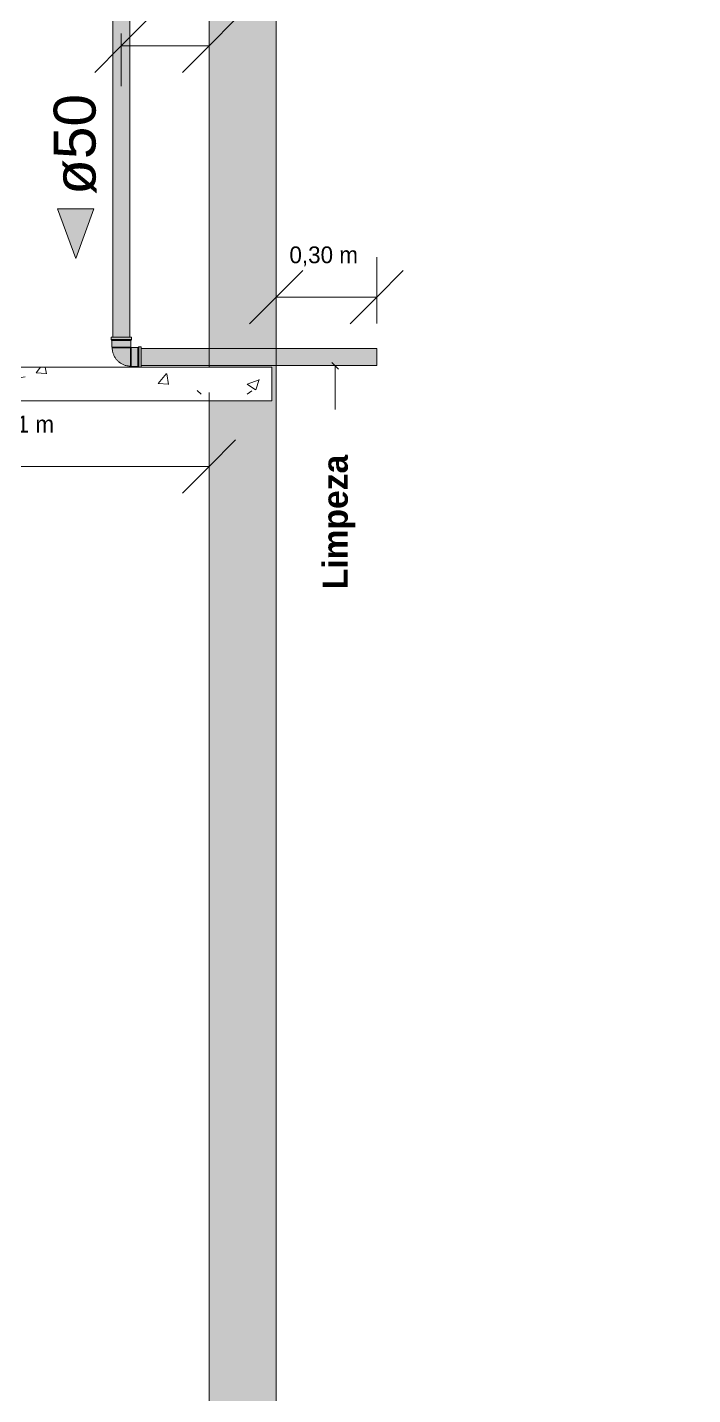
# Model space of a CAD drawing. Header units: metres. Extents: x 147 to 427, y -16 to 162.
# Drawn here: x 185.181 to 187.165, y 0.485 to 4.564 of the extents above; entities that cross this region are included whole.
import ezdxf

# ---------------------------------------------------------------- set-up
doc = ezdxf.new("R2010")
doc.units = ezdxf.units.M
for name, color, linetype, lineweight in [('A-ANNO-DIMS', 7, 'Continuous', 5), ('A-ANNO-DIMS-50', 7, 'Continuous', 5), ('A-DETL', 7, 'Continuous', 5), ('A-DETL-GENF', 7, 'Continuous', 5), ('G-ANNO-TEXT', 7, 'Continuous', 5), ('P-PIPE', 7, 'Continuous', 5), ('P-PIPE-IDEN', 7, 'Continuous', 5)]:
    doc.layers.add(name, color=color, linetype=linetype, lineweight=lineweight)
doc.layers.add('A-FLOR', color=7, linetype='Continuous', lineweight=9, true_color=0x007f00)
doc.styles.add('Arial_25', font='arial.ttf', dxfattribs={"height": 0.125})
doc.styles.add('Century Gothic', font='GOTHIC.TTF', dxfattribs={"height": 0.05})
doc.styles.add('Century Gothic_1', font='GOTHIC.TTF', dxfattribs={"height": 0.075})
doc.styles.add('Century Gothic_B_1', font='GOTHICB.TTF', dxfattribs={"height": 0.075})
doc.dimstyles.new('Setores_1_5', dxfattribs={"dimscale": 0.3048, "dimtxt": 0.078313, "dimasz": 0.520833, "dimexe": 0.393701, "dimexo": 0.246063, "dimgap": 0.287073, "dimtad": 1, "dimrnd": 0.01, "dimzin": 0, "dimdsep": 46, "dimtxsty": 'Century Gothic_1', "dimblk1": 'OBLIQUE', "dimblk2": 'OBLIQUE', "dimsah": 1, "dimcen": 0.09, "dimazin": 0, "dimtfac": 1, "dimtdec": 4, "dimtix": 1, "dimtmove": 0, "dimatfit": 3, "dimfxl": 1, "dimtvp": 1, "dimtolj": 1, "dimtzin": 0, "dimarcsym": 2})
doc.dimstyles.new('Setores_1_mm', dxfattribs={"dimscale": 0.3048, "dimtxt": 0.052208, "dimasz": 0.520833, "dimexe": 0.393701, "dimexo": 0.246063, "dimgap": 0.287073, "dimtad": 1, "dimrnd": 0.01, "dimzin": 0, "dimdsep": 46, "dimtxsty": 'Century Gothic', "dimblk1": 'OBLIQUE', "dimblk2": 'OBLIQUE', "dimsah": 1, "dimcen": 0.09, "dimazin": 0, "dimtfac": 1, "dimtdec": 4, "dimtix": 1, "dimtmove": 0, "dimatfit": 3, "dimfxl": 1, "dimtvp": 1, "dimtolj": 1, "dimtzin": 0, "dimarcsym": 2})
pattern_1 = [(50, (187.6041, 2.196), (0.364365, -0.031877), [0.0381, -0.4191]), (355, (187.6041, 2.196), (-0.070485, 0.382117), [0.03048, -0.33528]), (100.451, (187.6351, 2.193), (0.293886, 0.35023), [0.03238, -0.35618]), (46.184, (187.6041, 2.297), (0.54216, -0.084084), [0.05715, -0.62865]), (96.636, (187.6501, 2.29), (0.474805, 0.494854), [0.04857, -0.53427]), (351.184, (187.6041, 2.297), (0.47481, 0.494846), [0.04572, -0.50292]), (21, (187.6551, 2.272), (0.303226, -0.204528), [0.0381, -0.4191]), (326, (187.6551, 2.272), (0.123607, 0.368379), [0.03048, -0.33528]), (71.451, (187.6811, 2.255), (0.426833, 0.163839), [0.03238, -0.35618]), (37.5, (187.60411, 2.196), (0.0061807, 0.1691082), [0.01676, -0.31445, 0.01676, -0.3236, -0.33655]), (37.5, (187.60411, 2.196), (0.0061807, 0.1691082), [-0.67158, 0.01676, -0.31979]), (7.5, (187.60411, 2.196), (0.1336414, 0.200358), [0.01676, -0.17729, 0.01676, -0.30683, -0.12827]), (7.5, (187.60411, 2.196), (0.1336414, 0.200358), [-0.51765, 0.01676, -0.11151]), (327.5, (187.49111, 2.196), (0.2711816, -0.0114606), [0.01676, -0.11024, 0.01676, -0.37948, -0.52578]), (327.5, (187.49111, 2.196), (0.2711816, -0.0114606), [-0.52324, 0.01676, -0.50902]), (317.5, (187.44011, 2.196), (0.296258, 0.050851), [0.01676, -0.14834, 0.01676, -0.24638, -0.37338]), (317.5, (187.44011, 2.196), (0.296258, 0.050851), [-0.42824, 0.01676, -0.35662])]

# ---------------------------------------------------------------- blocks, each defined once
blk = doc.blocks.new('Joelho 45_90 - Agua Fria_Soldavel - MEP - Tigre - Standard-V93-DD')
at = {"layer": 'P-PIPE', "true_color": 0x69503c}
for points in [[(150.2246, 3.6328), (150.2246, 3.6403), (150.1631, 3.6403), (150.1631, 3.6328), (150.2236, 3.6328)], [(150.2216, 3.6298), (150.2227, 3.6302), (150.2246, 3.6328), (150.1631, 3.6328), (150.1652, 3.6298), (150.2215, 3.6298)], [(150.2081, 3.6098), (150.2225, 3.6098), (150.2225, 3.6298), (150.1652, 3.6298), (150.1652, 3.6098), (150.2063, 3.6098)], [(150.2141, 3.6081), (150.2212, 3.6084), (150.2225, 3.6098), (150.1652, 3.6098), (150.1669, 3.6081), (150.2139, 3.6081)], [(150.2212, 3.5536), (150.2212, 3.607), (150.22, 3.6081), (150.1667, 3.6081), (150.1714, 3.5864), (150.1835, 3.569), (150.1962, 3.5605), (150.2021, 3.5573), (150.2085, 3.5559), (150.2166, 3.5545), (150.2201, 3.5538)], [(150.2229, 3.5521), (150.2225, 3.609), (150.2212, 3.6077), (150.2212, 3.5536), (150.2219, 3.553)], [(150.2229, 3.5521), (150.2429, 3.5521), (150.2429, 3.6094), (150.2229, 3.6094), (150.2229, 3.553)], [(150.2459, 3.55), (150.2459, 3.6115), (150.2429, 3.6094), (150.2433, 3.5519)]]:
    blk.add_hatch(color=27, dxfattribs=at).paths.add_polyline_path(points)
h = blk.add_hatch(color=27, dxfattribs=at)
h.paths.add_polyline_path([(150.2534, 3.5961), (150.2534, 3.5961), (150.2519, 3.5951)])
h.paths.add_polyline_path([(150.2459, 3.55), (150.2534, 3.55), (150.2534, 3.6115), (150.2459, 3.6115), (150.2459, 3.551)])
at = {"layer": 'P-PIPE'}
for p, q in [((150.1631, 3.6403), (150.1631, 3.6328)), ((150.2246, 3.6403), (150.1631, 3.6403)), ((150.1631, 3.6328), (150.1652, 3.6298)), ((150.2246, 3.6328), (150.1631, 3.6328)), ((150.2225, 3.6298), (150.2246, 3.6328)), ((150.2246, 3.6328), (150.2246, 3.6403)), ((150.1652, 3.6298), (150.1652, 3.6098)), ((150.2225, 3.6298), (150.1652, 3.6298)), ((150.1652, 3.6098), (150.1667, 3.6081)), ((150.2225, 3.6098), (150.1652, 3.6098)), ((150.1652, 3.6098), (150.2225, 3.6098)), ((150.1667, 3.6081), (150.221, 3.6081)), ((150.221, 3.6081), (150.1667, 3.6081)), ((150.221, 3.6081), (150.2225, 3.6098)), ((150.2229, 3.6094), (150.2212, 3.6079)), ((150.2212, 3.6079), (150.2212, 3.5536)), ((150.2212, 3.5536), (150.2212, 3.6079)), ((150.2225, 3.6098), (150.2225, 3.6298)), ((150.2229, 3.5521), (150.2229, 3.6094)), ((150.2429, 3.6094), (150.2229, 3.6094)), ((150.2229, 3.6094), (150.2229, 3.5521)), ((150.2459, 3.6115), (150.2429, 3.6094)), ((150.2429, 3.6094), (150.2429, 3.5521)), ((150.2534, 3.6115), (150.2459, 3.6115)), ((150.2459, 3.6115), (150.2459, 3.55)), ((150.2534, 3.55), (150.2534, 3.6115)), ((150.2212, 3.5536), (150.2229, 3.5521)), ((150.2229, 3.5521), (150.2429, 3.5521)), ((150.2429, 3.5521), (150.2459, 3.55)), ((150.2459, 3.55), (150.2534, 3.55))]:
    blk.add_line(p, q, dxfattribs=at)
at = {"layer": 'P-PIPE', "flags": 128}
for points in [[(150.1667, 3.6081), (150.1667, 3.606), (150.1668, 3.6038), (150.1671, 3.6016), (150.1674, 3.5995), (150.1678, 3.5973), (150.1682, 3.5952), (150.1688, 3.5931), (150.1694, 3.591), (150.1702, 3.5889), (150.171, 3.5869), (150.1719, 3.5849), (150.1728, 3.583), (150.1739, 3.581), (150.175, 3.5792), (150.1762, 3.5773), (150.1775, 3.5756), (150.1788, 3.5738), (150.1802, 3.5722), (150.1817, 3.5706), (150.1832, 3.569), (150.1848, 3.5675), (150.1865, 3.5661), (150.1882, 3.5647), (150.1899, 3.5635), (150.1917, 3.5622), (150.1936, 3.5611), (150.1955, 3.56), (150.1975, 3.559), (150.1994, 3.5581), (150.2015, 3.5573), (150.2035, 3.5566), (150.2056, 3.5559), (150.2077, 3.5553), (150.2098, 3.5548), (150.2119, 3.5544), (150.2141, 3.5541), (150.2163, 3.5538), (150.2185, 3.5537), (150.2206, 3.5536), (150.2212, 3.5536)], [(150.2212, 3.6079), (150.2212, 3.6079), (150.2212, 3.6079), (150.2212, 3.6079), (150.2212, 3.6079), (150.2212, 3.6079), (150.2212, 3.6079), (150.2212, 3.6079), (150.2211, 3.6079), (150.2211, 3.6079), (150.2211, 3.6079), (150.2211, 3.6079), (150.2211, 3.6079), (150.2211, 3.6079), (150.2211, 3.6079), (150.2211, 3.6079), (150.2211, 3.6079), (150.2211, 3.608), (150.2211, 3.608), (150.221, 3.608), (150.221, 3.608), (150.221, 3.608), (150.221, 3.608), (150.221, 3.608), (150.221, 3.608), (150.221, 3.608), (150.221, 3.608), (150.221, 3.608), (150.221, 3.608), (150.221, 3.6081), (150.221, 3.6081), (150.221, 3.6081), (150.221, 3.6081), (150.221, 3.6081), (150.221, 3.6081), (150.221, 3.6081), (150.221, 3.6081), (150.221, 3.6081), (150.221, 3.6081), (150.221, 3.6081), (150.221, 3.6081)]]:
    blk.add_lwpolyline(points, dxfattribs=at)
blk = doc.blocks.new('DIMBLOCK52-DD')
at = {"layer": 'A-ANNO-DIMS-50', "lineweight": 25}
for p, q in [((181.9251, 4.9), (181.8457, 4.9794)), ((181.9251, 4.9), (182.0045, 4.8206)), ((181.9251, 0), (181.8457, 0.0794)), ((181.9251, 0), (182.0045, -0.0794))]:
    blk.add_line(p, q, dxfattribs=at)
at = {"layer": 'A-ANNO-DIMS-50'}
for p, q in [((181.9251, 4.9), (181.8051, 4.9)), ((181.9251, 4.9), (181.9251, 0)), ((181.9251, 4.9), (182.9388, 4.9)), ((181.9251, 0), (181.8051, 0)), ((181.9251, 0), (185.9593, 0))]:
    blk.add_line(p, q, dxfattribs=at)
at = {"layer": 'A-ANNO-DIMS-50', "color": 0, "insert": (181.7415, 2.2847), "char_height": 0.075, "width": 0.396784, "attachment_point": 1, "rotation": 90, "line_spacing_factor": 0.984502, "style": 'Century Gothic_1'}
blk.add_mtext('4,90 m', dxfattribs=at)
blk = doc.blocks.new('_Oblique')
at = {"color": 0, "linetype": 'ByBlock', "lineweight": -2}
blk.add_line((-0.5, -0.5), (0.5, 0.5), dxfattribs=at)
blk = doc.blocks.new('DIMBLOCK68-DD')
at = {"layer": 'A-ANNO-DIMS-50'}
for p, q in [((185.7224, 3.2539), (185.7224, 3.475)), ((184.6098, 3.2539), (184.6098, 3.2911)), ((184.6098, 3.2539), (185.7224, 3.2539)), ((184.6098, 3.2539), (184.6098, 3.1339)), ((185.7224, 3.2539), (185.7224, 3.1339))]:
    blk.add_line(p, q, dxfattribs=at)
at = {"layer": 'A-ANNO-DIMS-50', "lineweight": 25}
for p, q in [((184.6098, 3.2539), (184.6892, 3.3332)), ((185.7224, 3.2539), (185.8017, 3.3332)), ((184.6098, 3.2539), (184.5305, 3.1745)), ((185.7224, 3.2539), (185.643, 3.1745))]:
    blk.add_line(p, q, dxfattribs=at)
at = {"layer": 'A-ANNO-DIMS-50', "color": 0, "insert": (185.0559, 3.4055), "char_height": 0.05, "width": 0.264523, "attachment_point": 1, "line_spacing_factor": 0.984502, "style": 'Century Gothic'}
blk.add_mtext('1,11 m', dxfattribs=at)
blk = doc.blocks.new('DIMBLOCK80-DD')
at = {"layer": 'A-ANNO-DIMS-50', "lineweight": 25}
for p, q in [((185.4609, 4.5089), (185.5403, 4.5883)), ((185.7224, 4.5089), (185.8017, 4.5883)), ((185.4609, 4.5089), (185.3816, 4.4295)), ((185.7224, 4.5089), (185.643, 4.4295))]:
    blk.add_line(p, q, dxfattribs=at)
at = {"layer": 'A-ANNO-DIMS-50'}
for p, q in [((185.4609, 4.5089), (185.4609, 4.5461)), ((185.7224, 4.5089), (185.7224, 4.5461)), ((185.4609, 4.5089), (185.7224, 4.5089)), ((185.4609, 4.5089), (185.4609, 4.3889)), ((185.7224, 4.5089), (185.7224, 4.3889))]:
    blk.add_line(p, q, dxfattribs=at)
at = {"layer": 'A-ANNO-DIMS-50', "color": 0, "insert": (185.4814, 4.6605), "char_height": 0.05, "width": 0.264523, "attachment_point": 1, "line_spacing_factor": 0.984502, "style": 'Century Gothic'}
blk.add_mtext('0,26 m', dxfattribs=at)
blk = doc.blocks.new('DIMBLOCK81-DD')
at = {"layer": 'A-ANNO-DIMS-50'}
for p, q in [((185.9224, 3.7591), (185.9224, 3.8791)), ((186.2224, 3.7591), (186.2224, 3.8791)), ((186.2224, 3.7591), (185.9224, 3.7591)), ((185.9224, 3.7591), (185.9224, 3.7218)), ((186.2224, 3.7591), (186.2224, 3.6807))]:
    blk.add_line(p, q, dxfattribs=at)
at = {"layer": 'A-ANNO-DIMS-50', "lineweight": 25}
for p, q in [((185.9224, 3.7591), (186.0017, 3.8384)), ((186.2224, 3.7591), (186.3018, 3.8384)), ((185.9224, 3.7591), (185.843, 3.6797)), ((186.2224, 3.7591), (186.143, 3.6797))]:
    blk.add_line(p, q, dxfattribs=at)
at = {"layer": 'A-ANNO-DIMS-50', "color": 0, "insert": (185.9622, 3.9106), "char_height": 0.05, "width": 0.264523, "attachment_point": 1, "line_spacing_factor": 0.984502, "style": 'Century Gothic'}
blk.add_mtext('0,30 m', dxfattribs=at)
blk = doc.blocks.new('Anotacao_Tuboseta - Fluxo 2-2612755-DD')
at = {"layer": 'P-PIPE-IDEN'}
blk.add_hatch(color=256, dxfattribs=at).paths.add_polyline_path([(151.6325, -0.151), (151.4838, -0.0969), (151.6325, -0.0428)])
for p, q in [((151.6325, -0.0428), (151.4838, -0.0969)), ((151.6325, -0.151), (151.6325, -0.0428)), ((151.4838, -0.0969), (151.6325, -0.151))]:
    blk.add_line(p, q, dxfattribs=at)

msp = doc.modelspace()

# ---------------------------------------------------------------- hatches: boundary and pattern name
at = {"layer": 'A-DETL-GENF', "true_color": 0x808080}
h = msp.add_hatch(dxfattribs=at)
h.set_pattern_fill('FP_3', color=8, style=0, pattern_type=2)
h.set_pattern_definition(pattern_1)
h.paths.add_polyline_path([(184.6348, 3.45), (185.9098, 3.45), (185.9098, 3.55), (184.6348, 3.55), (184.6348, 3.5112)])
h.paths.add_polyline_path([(183.9848, 3.45), (183.9848, 3.55), (182.7224, 3.55), (182.7224, 3.45), (183.5237, 3.45)])
h.paths.add_polyline_path([(184.0348, 3.45), (184.2848, 3.45), (184.2848, 3.55), (184.0348, 3.55), (184.0348, 3.4897)])
h.paths.add_polyline_path([(184.5848, 3.45), (184.5848, 3.55), (184.3348, 3.55), (184.3348, 3.45), (184.4869, 3.45)])
h.paths.add_polyline_path([(185.129, 6.5), (185.4359, 6.5), (185.4359, 6.6), (183.8224, 6.6), (183.8224, 6.5), (184.8079, 6.5)])
h.paths.add_polyline_path([(185.4859, 6.5), (185.9098, 6.5), (185.9098, 6.6), (185.4859, 6.6), (185.4859, 6.5147)])
h.paths.add_polyline_path([(182.8724, 6.5), (183.2224, 6.5), (183.2224, 6.6), (182.7224, 6.6), (182.7224, 6.5), (182.8709, 6.5)])
h = msp.add_hatch(dxfattribs=at)
h.set_pattern_fill('FP_3', color=8, style=0, pattern_type=2)
h.set_pattern_definition(pattern_1)
h.paths.add_polyline_path([(188.0185, -2.6), (188.3434, -2.6), (188.202, -2.4586), (188.202, -2.5), (188.002, -2.5), (188.002, -2.6)])
h.paths.add_polyline_path([(191.8991, -2.6), (192.002, -2.6), (192.002, -2.5), (191.802, -2.5), (191.802, -2.4586), (191.6606, -2.6), (191.802, -2.6)])
h.paths.add_polyline_path([(182.7224, 0), (182.9224, 0), (182.9224, 3.45), (182.7224, 3.45), (182.7224, 0.834)])
h.paths.add_polyline_path([(185.7224, 0), (185.9156, 0), (185.9156, 0.1345), (185.9098, 0.1345), (185.9098, 0.142), (185.9119, 0.145), (185.9123, 0.1655), (185.9134, 0.1667), (185.9139, 0.1672), (185.9132, 0.1672), (185.9127, 0.1665), (185.9115, 0.1655), (185.8911, 0.1652), (185.8885, 0.1634), (185.881, 0.1634), (185.881, 0.1691), (185.7224, 0.1691)])
h.paths.add_polyline_path([(185.8756, 0.2191), (185.881, 0.2191), (185.881, 0.2249), (185.8885, 0.2249), (185.8915, 0.2228), (185.9115, 0.2228), (185.9132, 0.2213), (185.9224, 0.2199), (185.9224, 3.5557), (185.7224, 3.5557), (185.7224, 3.55), (185.9098, 3.55), (185.9098, 3.45), (185.7224, 3.45), (185.7224, 0.2191), (185.8513, 0.2191)])
h.paths.add_polyline_path([(182.9192, 3.55), (182.9224, 3.55), (182.9224, 4.75), (182.7224, 4.75), (182.7224, 3.55), (182.916, 3.55)])
h.paths.add_polyline_path([(185.7711, 3.6057), (185.9224, 3.6057), (185.9224, 4.75), (185.7224, 4.75), (185.7224, 3.6057), (185.7323, 3.6057)])
h.paths.add_polyline_path([(182.9224, 4.9), (183.0138, 4.9), (182.8724, 5.0414), (182.8724, 4.9), (182.8966, 4.9)])
h.paths.add_polyline_path([(185.631, 4.9), (185.7724, 4.9), (185.7724, 5.0414), (185.7224, 4.9914)])
h.paths.add_polyline_path([(185.916, 6.5), (185.9224, 6.5), (185.9224, 6.6), (185.9098, 6.6), (185.9098, 6.5), (185.9128, 6.5)])
at = {"layer": 'P-PIPE', "true_color": 0x00ffff}
h = msp.add_hatch(color=4, dxfattribs=at)
h.paths.add_polyline_path([(185.4359, 3.6403), (185.4609, 3.6403), (185.4609, 4.731), (185.4359, 4.731), (185.4359, 3.6584)])
h.paths.add_polyline_path([(185.4359, 4.75), (185.4609, 4.75), (185.4607, 4.9), (185.4359, 4.9), (185.4359, 4.7652)])
h = msp.add_hatch(color=4, dxfattribs=at)
h.paths.add_polyline_path([(185.4859, 3.6403), (185.4858, 4.731), (185.4609, 4.731), (185.4611, 3.6403), (185.4857, 3.6403)])
h.paths.add_polyline_path([(185.4859, 4.75), (185.4859, 4.9), (185.4609, 4.9), (185.4609, 4.75), (185.4858, 4.75)])
for points in [[(185.5205, 3.5807), (186.2224, 3.5807), (186.2224, 3.6057), (185.5205, 3.6052), (185.5205, 3.5808)], [(185.5205, 3.5557), (186.2224, 3.5557), (186.2224, 3.5807), (185.5205, 3.5805), (185.5205, 3.5559)]]:
    msp.add_hatch(color=4, dxfattribs=at).paths.add_polyline_path(points)

# ---------------------------------------------------------------- linework, layer by layer
at = {"layer": 'A-DETL'}
for p, q in [((185.9224, 0), (185.9224, 6.6)), ((185.7224, 4.75), (185.7224, 3.55)), ((185.7224, 3.55), (182.9224, 3.55)), ((182.9224, 3.45), (185.7224, 3.45)), ((185.7224, 3.45), (185.7224, 0))]:
    msp.add_line(p, q, dxfattribs=at)
at = {"layer": 'A-FLOR', "color": 9, "true_color": 0xaad4aa}
for p, q in [((185.9098, 3.55), (182.7098, 3.55)), ((185.9098, 3.45), (185.9098, 3.55)), ((182.7098, 3.45), (185.9098, 3.45))]:
    msp.add_line(p, q, dxfattribs=at)
at = {"layer": 'G-ANNO-TEXT', "color": 1, "true_color": 0xff0000}
for p, q in [((186.0988, 3.5543), (186.0888, 3.5643)), ((186.0988, 3.5543), (186.1087, 3.5444)), ((186.0988, 3.5543), (186.0988, 3.4194)), ((186.0988, 3.4194), (186.0988, 3.4161))]:
    msp.add_line(p, q, dxfattribs=at)
at = {"layer": 'P-PIPE'}
for p, q in [((185.4359, 4.731), (185.4359, 3.6403)), ((185.4859, 3.6403), (185.4859, 4.731)), ((186.2224, 3.6057), (185.5205, 3.6057)), ((186.2224, 3.5557), (186.2224, 3.6057)), ((185.5205, 3.5557), (186.2224, 3.5557))]:
    msp.add_line(p, q, dxfattribs=at)

# ---------------------------------------------------------------- block references
msp.add_blockref('Joelho 45_90 - Agua Fria_Soldavel - MEP - Tigre - Standard-V93-DD', (35.2671, 0), dxfattribs=at)
at = {"layer": 'P-PIPE-IDEN', "rotation": 89.99999999999999}
msp.add_blockref('Anotacao_Tuboseta - Fluxo 2-2612755-DD', (185.2279, -147.6093), dxfattribs=at)

# ---------------------------------------------------------------- texts
at = {"layer": 'P-PIPE-IDEN', "insert": (185.2592, 4.0645), "char_height": 0.125, "width": 0.360759, "attachment_point": 1, "rotation": 90, "style": 'Arial_25'}
msp.add_mtext('ø50', dxfattribs=at)

# ---------------------------------------------------------------- dimensions: what is measured, and where the dimension line sits
at = {"layer": 'A-ANNO-DIMS'}
dim = msp.add_linear_dim(base=(181.9251, 0), p1=(183.0138, 4.9), p2=(186.0343, 0), angle=90, dimstyle='Setores_1_5', override={"dimpost": '<>', "dimfxl": 5.756181}, dxfattribs=at)
dim.commit()
dim.dimension.update_dxf_attribs({"geometry": 'DIMBLOCK52-DD', "text_midpoint": (181.7982, 2.45)})
for base, p1, p2, override, picture, middle in [((185.7224, 4.5089), (185.4609, 4.6211), (185.7224, 4.6211), {"dimpost": '<>', "dimfxl": 0.261441}, 'DIMBLOCK80-DD', (185.5917, 4.6226)), ((185.9224, 3.7591), (186.2224, 3.6057), (185.9224, 3.6468), {"dimpost": '<>', "dimfxl": 0.302815}, 'DIMBLOCK81-DD', (186.0724, 3.8728)), ((185.7224, 3.2539), (184.6098, 3.3661), (185.7224, 3.55), {"dimpost": '<>', "dimfxl": 1.127635}, 'DIMBLOCK68-DD', (185.1661, 3.3668))]:
    dim = msp.add_linear_dim(base=base, p1=p1, p2=p2, dimstyle='Setores_1_mm', override=override, dxfattribs=at)
    dim.commit()
    dim.dimension.update_dxf_attribs({"geometry": picture, "text_midpoint": middle})

# ---------------------------------------------------------------- next in the draw order: texts
at = {"layer": 'G-ANNO-TEXT', "color": 1, "true_color": 0xff0000, "insert": (186.0613, 2.8878), "char_height": 0.075, "width": 0.517088, "attachment_point": 1, "rotation": 90, "style": 'Century Gothic_B_1', "bg_fill": 3, "box_fill_scale": 1.25, "bg_fill_color": 256, "bg_fill_true_color": 13158600, "bg_fill_transparency": 0}
msp.add_mtext('Limpeza', dxfattribs=at)

doc.saveas('drawing.dxf')
